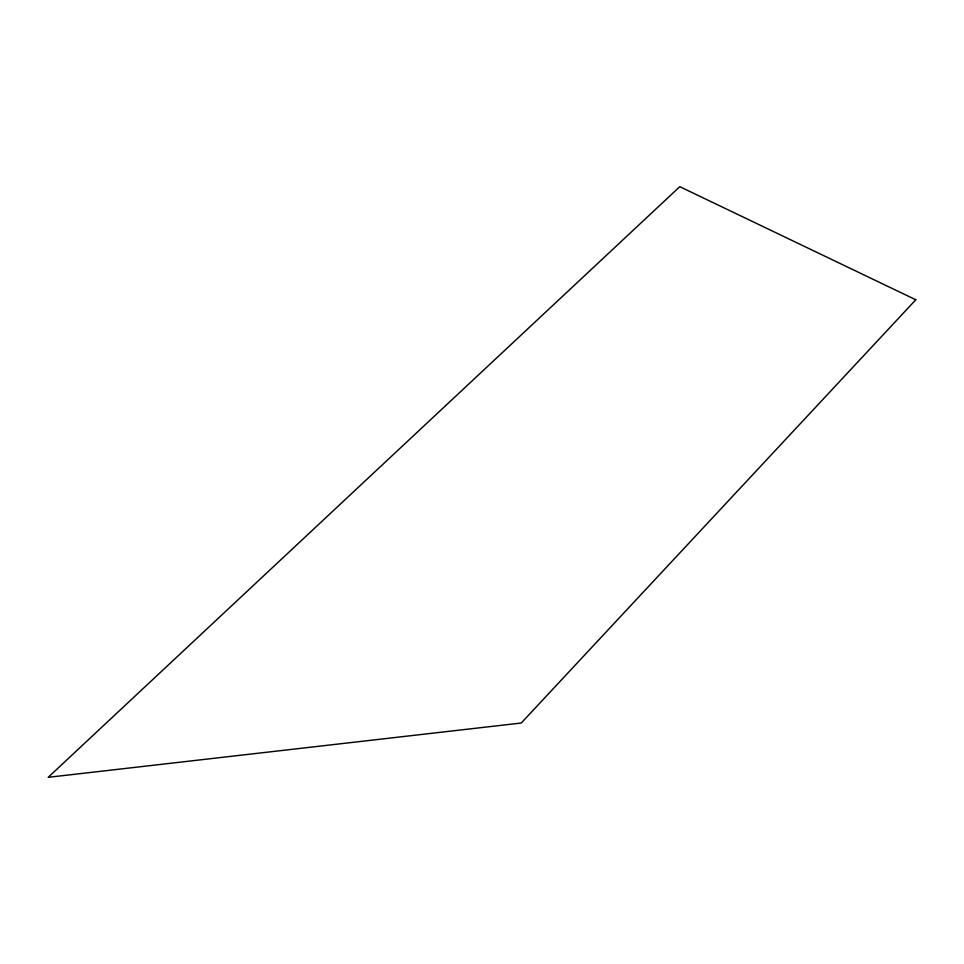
<?xml version="1.0" encoding="UTF-8"?>
<svg xmlns="http://www.w3.org/2000/svg" width="964" height="964" viewBox="0 0 964 964"><rect width="100%" height="100%" fill="white"/><g stroke="black" fill="none" stroke-linecap="round" stroke-linejoin="round"><path stroke-width="1.45" d="M915.8 299.768L521.259 723.024L48.2 777.321L679.789 186.679L915.8 299.768"/></g></svg>
